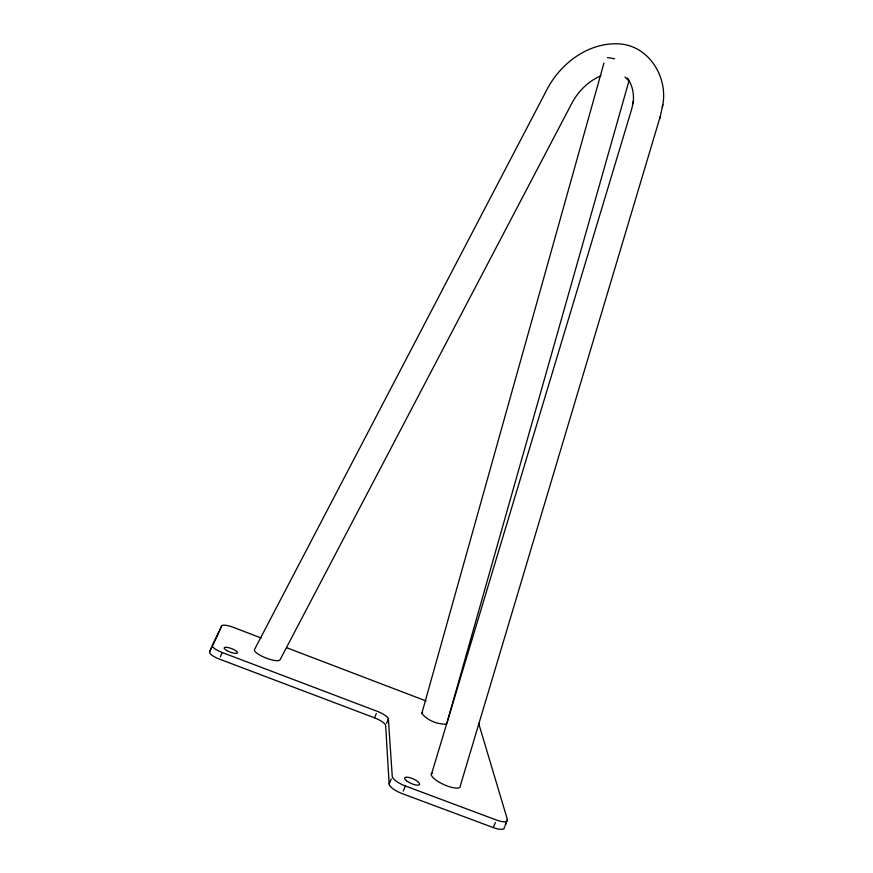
<?xml version="1.0" encoding="UTF-8"?>
<svg xmlns="http://www.w3.org/2000/svg" width="873" height="873" viewBox="0 0 873 873"><rect width="100%" height="100%" fill="white"/><g stroke="black" fill="none" stroke-linecap="round" stroke-linejoin="round"><path stroke-width="1.31" d="M662.291 107.248C668.773 80.032 651.433 48.484 622.755 44.217C591.108 40.453 561.317 61.983 547.142 89.199L254.425 649.73A13.903 3.612 21.2 0 0 266.309 658.133A13.673 3.557 21.2 0 0 280.189 659.541L572.044 102.883C578.439 90.999 588.577 81.036 601.06 75.711M624.915 77.01L629.193 81.124L627.25 78.057C632.805 85.259 634.256 94.721 633.1 103.571L633.492 101.072L631.79 108.754L431.306 774.82A15.932 4.725 24.1 0 0 446.9 785.842A15.67 4.649 24.1 0 0 460.344 785.733L660.261 116.502M659.857 118.39L662.825 104.76M446.954 722.942L446.289 724.132C437.438 724.459 427.301 720.454 421.823 713.405L603.952 63.052M447.336 721.633L629.149 80.283M504.299 827.004A13.652 4.234 25.1 0 1 493.278 827.582L402.202 793.622A13.652 4.332 23.6 0 1 389.14 784.019L385.659 725.572A11.884 3.296 22.7 0 0 374.528 717.835L219.429 659.104A11.895 3.252 20.5 0 1 209.607 651.88L211.419 647.504M219.985 629.979L221.677 625.876A11.153 2.794 20.7 0 1 233.222 627.316L261.136 637.977M220.334 656.9L222.157 652.491A11.895 3.186 20.6 0 1 212.314 645.322L221.677 625.876M374.528 717.835L376.318 713.481M386.564 723.379L388.365 718.981A11.884 3.23 22.7 0 0 377.212 711.309L222.157 652.491M389.14 784.019L391.224 778.967M403.25 791.08L405.345 785.984A13.652 4.245 23.6 0 1 392.261 776.446L388.365 718.981M493.278 827.582L495.362 822.53M505.325 824.505L507.388 819.507L478.862 724.023A10.902 2.684 23.7 0 0 478.524 723.357M505.009 826.087L506.045 823.588M209.607 651.88L218.577 633.198M421.823 713.405L422.597 712.248M405.345 785.984L496.399 820.009A13.652 4.147 25 0 0 507.388 819.507M286.519 647.668L426.111 700.975M431.306 774.82A15.659 4.649 24.1 0 1 432.059 773.151M607.422 57.64A14.601 1.779 15.2 0 1 614.603 58.807M219.134 632.03A11.153 2.859 20.7 0 1 219.538 631.626M406.469 780.746A8.13 2.51 23.7 0 0 419.247 784.805A8.13 2.51 23.7 0 0 410.681 777.93A8.13 2.51 23.7 0 0 406.469 780.746M226.925 650.603A7.093 1.888 20.7 0 0 237.478 652.84A7.093 1.888 20.7 0 0 228.115 647.559A7.093 1.888 20.7 0 0 226.925 650.603"/></g></svg>
